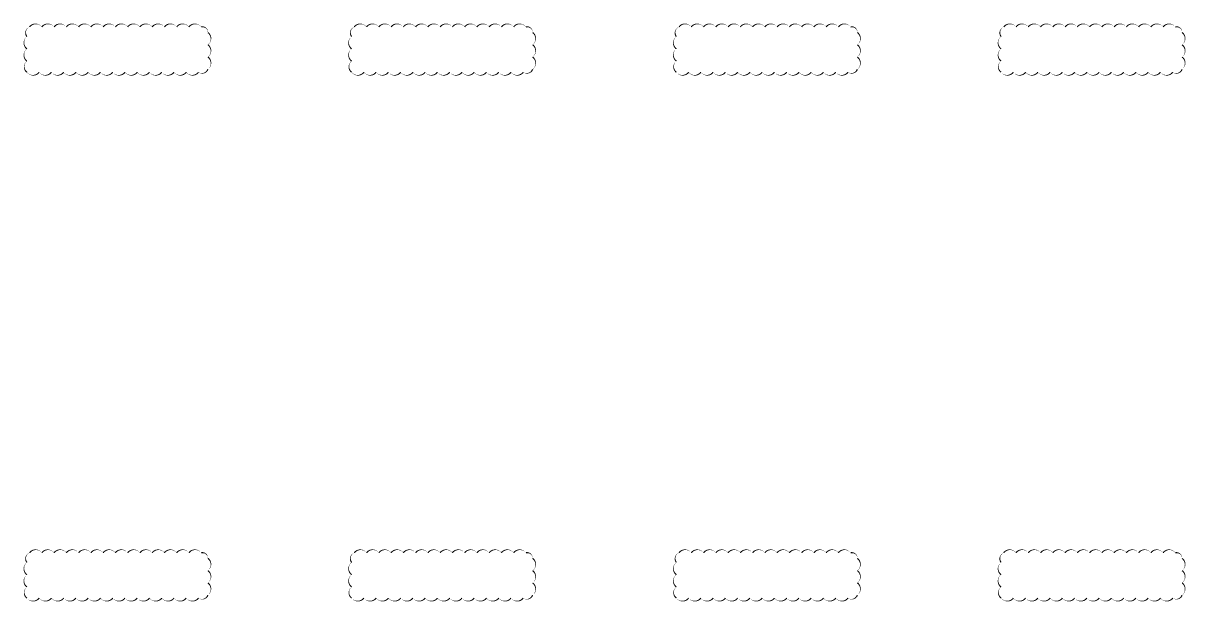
# Model space of a CAD drawing. Header units: millimetres. Extents: x 11948722 to 13111668, y -10771712 to -10232988.
# Drawn here: x 12326483 to 12485788, y -10312218 to -10232988 of the extents above; entities that cross this region are included whole.
import ezdxf

# ---------------------------------------------------------------- set-up
doc = ezdxf.new("R2010")
doc.units = ezdxf.units.MM
doc.header["$LTSCALE"] = 150
doc.header["$MEASUREMENT"] = 0
doc.layers.add('CON-C', color=2, linetype='CONTINUOUS')

msp = doc.modelspace()

# ---------------------------------------------------------------- linework, layer by layer
at = {"layer": 'CON-C'}
for points in [[(12326987.3, -10239691.2, 0, 168, 0.5), (12328667.1, -10239691.2, 0, 168, 0.5), (12330346.9, -10239691.2, 0, 168, 0.5), (12332026.7, -10239691.2, 0, 168, 0.5), (12333706.5, -10239691.2, 0, 168, 0.5), (12335386.2, -10239691.2, 0, 168, 0.5), (12337066, -10239691.2, 0, 168, 0.5), (12338745.8, -10239691.2, 0, 168, 0.5), (12340425.6, -10239691.2, 0, 168, 0.5), (12342105.4, -10239691.2, 0, 168, 0.5), (12343785.2, -10239691.2, 0, 168, 0.5), (12345465, -10239691.2, 0, 168, 0.5), (12347144.8, -10239691.2, 0, 168, 0.5), (12348824.6, -10239691.2, 0, 168, 0.5), (12350504.4, -10239691.2, 0, 168, 0.5), (12351784.2, -10239291.3, 0, 168, 0.5), (12351784.2, -10237611.5, 0, 168, 0.5), (12351784.2, -10235931.7, 0, 168, 0.5), (12351784.2, -10234251.9, 0, 168, 0.5), (12350864.3, -10233492, 0, 168, 0.5), (12349184.5, -10233492, 0, 168, 0.5), (12347504.8, -10233492, 0, 168, 0.5), (12345825, -10233492, 0, 168, 0.5), (12344145.2, -10233492, 0, 168, 0.5), (12342465.4, -10233492, 0, 168, 0.5), (12340785.6, -10233492, 0, 168, 0.5), (12339105.8, -10233492, 0, 168, 0.5), (12337426, -10233492, 0, 168, 0.5), (12335746.2, -10233492, 0, 168, 0.5), (12334066.4, -10233492, 0, 168, 0.5), (12332386.6, -10233492, 0, 168, 0.5), (12330706.8, -10233492, 0, 168, 0.5), (12329027, -10233492, 0, 168, 0.5), (12327347.2, -10233492, 0, 168, 0.5), (12326987.3, -10234811.8, 0, 168, 0.5), (12326987.3, -10236491.6, 0, 168, 0.5), (12326987.3, -10238171.4, 0, 168, 0.5)], [(12371487.3, -10239691.2, 0, 168, 0.5), (12373167.1, -10239691.2, 0, 168, 0.5), (12374846.9, -10239691.2, 0, 168, 0.5), (12376526.7, -10239691.2, 0, 168, 0.5), (12378206.5, -10239691.2, 0, 168, 0.5), (12379886.2, -10239691.2, 0, 168, 0.5), (12381566, -10239691.2, 0, 168, 0.5), (12383245.8, -10239691.2, 0, 168, 0.5), (12384925.6, -10239691.2, 0, 168, 0.5), (12386605.4, -10239691.2, 0, 168, 0.5), (12388285.2, -10239691.2, 0, 168, 0.5), (12389965, -10239691.2, 0, 168, 0.5), (12391644.8, -10239691.2, 0, 168, 0.5), (12393324.6, -10239691.2, 0, 168, 0.5), (12395004.4, -10239691.2, 0, 168, 0.5), (12396284.2, -10239291.3, 0, 168, 0.5), (12396284.2, -10237611.5, 0, 168, 0.5), (12396284.2, -10235931.7, 0, 168, 0.5), (12396284.2, -10234251.9, 0, 168, 0.5), (12395364.3, -10233492, 0, 168, 0.5), (12393684.5, -10233492, 0, 168, 0.5), (12392004.8, -10233492, 0, 168, 0.5), (12390325, -10233492, 0, 168, 0.5), (12388645.2, -10233492, 0, 168, 0.5), (12386965.4, -10233492, 0, 168, 0.5), (12385285.6, -10233492, 0, 168, 0.5), (12383605.8, -10233492, 0, 168, 0.5), (12381926, -10233492, 0, 168, 0.5), (12380246.2, -10233492, 0, 168, 0.5), (12378566.4, -10233492, 0, 168, 0.5), (12376886.6, -10233492, 0, 168, 0.5), (12375206.8, -10233492, 0, 168, 0.5), (12373527, -10233492, 0, 168, 0.5), (12371847.2, -10233492, 0, 168, 0.5), (12371487.3, -10234811.8, 0, 168, 0.5), (12371487.3, -10236491.6, 0, 168, 0.5), (12371487.3, -10238171.4, 0, 168, 0.5)], [(12415987.3, -10239691.2, 0, 168, 0.5), (12417667.1, -10239691.2, 0, 168, 0.5), (12419346.9, -10239691.2, 0, 168, 0.5), (12421026.7, -10239691.2, 0, 168, 0.5), (12422706.5, -10239691.2, 0, 168, 0.5), (12424386.2, -10239691.2, 0, 168, 0.5), (12426066, -10239691.2, 0, 168, 0.5), (12427745.8, -10239691.2, 0, 168, 0.5), (12429425.6, -10239691.2, 0, 168, 0.5), (12431105.4, -10239691.2, 0, 168, 0.5), (12432785.2, -10239691.2, 0, 168, 0.5), (12434465, -10239691.2, 0, 168, 0.5), (12436144.8, -10239691.2, 0, 168, 0.5), (12437824.6, -10239691.2, 0, 168, 0.5), (12439504.4, -10239691.2, 0, 168, 0.5), (12440784.2, -10239291.3, 0, 168, 0.5), (12440784.2, -10237611.5, 0, 168, 0.5), (12440784.2, -10235931.7, 0, 168, 0.5), (12440784.2, -10234251.9, 0, 168, 0.5), (12439864.3, -10233492, 0, 168, 0.5), (12438184.5, -10233492, 0, 168, 0.5), (12436504.8, -10233492, 0, 168, 0.5), (12434825, -10233492, 0, 168, 0.5), (12433145.2, -10233492, 0, 168, 0.5), (12431465.4, -10233492, 0, 168, 0.5), (12429785.6, -10233492, 0, 168, 0.5), (12428105.8, -10233492, 0, 168, 0.5), (12426426, -10233492, 0, 168, 0.5), (12424746.2, -10233492, 0, 168, 0.5), (12423066.4, -10233492, 0, 168, 0.5), (12421386.6, -10233492, 0, 168, 0.5), (12419706.8, -10233492, 0, 168, 0.5), (12418027, -10233492, 0, 168, 0.5), (12416347.2, -10233492, 0, 168, 0.5), (12415987.3, -10234811.8, 0, 168, 0.5), (12415987.3, -10236491.6, 0, 168, 0.5), (12415987.3, -10238171.4, 0, 168, 0.5)], [(12460487.3, -10239691.2, 0, 168, 0.5), (12462167.1, -10239691.2, 0, 168, 0.5), (12463846.9, -10239691.2, 0, 168, 0.5), (12465526.7, -10239691.2, 0, 168, 0.5), (12467206.5, -10239691.2, 0, 168, 0.5), (12468886.2, -10239691.2, 0, 168, 0.5), (12470566, -10239691.2, 0, 168, 0.5), (12472245.8, -10239691.2, 0, 168, 0.5), (12473925.6, -10239691.2, 0, 168, 0.5), (12475605.4, -10239691.2, 0, 168, 0.5), (12477285.2, -10239691.2, 0, 168, 0.5), (12478965, -10239691.2, 0, 168, 0.5), (12480644.8, -10239691.2, 0, 168, 0.5), (12482324.6, -10239691.2, 0, 168, 0.5), (12484004.4, -10239691.2, 0, 168, 0.5), (12485284.2, -10239291.3, 0, 168, 0.5), (12485284.2, -10237611.5, 0, 168, 0.5), (12485284.2, -10235931.7, 0, 168, 0.5), (12485284.2, -10234251.9, 0, 168, 0.5), (12484364.3, -10233492, 0, 168, 0.5), (12482684.5, -10233492, 0, 168, 0.5), (12481004.8, -10233492, 0, 168, 0.5), (12479325, -10233492, 0, 168, 0.5), (12477645.2, -10233492, 0, 168, 0.5), (12475965.4, -10233492, 0, 168, 0.5), (12474285.6, -10233492, 0, 168, 0.5), (12472605.8, -10233492, 0, 168, 0.5), (12470926, -10233492, 0, 168, 0.5), (12469246.2, -10233492, 0, 168, 0.5), (12467566.4, -10233492, 0, 168, 0.5), (12465886.6, -10233492, 0, 168, 0.5), (12464206.8, -10233492, 0, 168, 0.5), (12462527, -10233492, 0, 168, 0.5), (12460847.2, -10233492, 0, 168, 0.5), (12460487.3, -10234811.8, 0, 168, 0.5), (12460487.3, -10236491.6, 0, 168, 0.5), (12460487.3, -10238171.4, 0, 168, 0.5)], [(12326987.3, -10311714.3, 0, 168, 0.5), (12328667.1, -10311714.3, 0, 168, 0.5), (12330346.9, -10311714.3, 0, 168, 0.5), (12332026.7, -10311714.3, 0, 168, 0.5), (12333706.5, -10311714.3, 0, 168, 0.5), (12335386.2, -10311714.3, 0, 168, 0.5), (12337066, -10311714.3, 0, 168, 0.5), (12338745.8, -10311714.3, 0, 168, 0.5), (12340425.6, -10311714.3, 0, 168, 0.5), (12342105.4, -10311714.3, 0, 168, 0.5), (12343785.2, -10311714.3, 0, 168, 0.5), (12345465, -10311714.3, 0, 168, 0.5), (12347144.8, -10311714.3, 0, 168, 0.5), (12348824.6, -10311714.3, 0, 168, 0.5), (12350504.4, -10311714.3, 0, 168, 0.5), (12351784.2, -10311314.3, 0, 168, 0.5), (12351784.2, -10309634.5, 0, 168, 0.5), (12351784.2, -10307954.7, 0, 168, 0.5), (12351784.2, -10306275, 0, 168, 0.5), (12350864.3, -10305515.1, 0, 168, 0.5), (12349184.5, -10305515.1, 0, 168, 0.5), (12347504.8, -10305515.1, 0, 168, 0.5), (12345825, -10305515.1, 0, 168, 0.5), (12344145.2, -10305515.1, 0, 168, 0.5), (12342465.4, -10305515.1, 0, 168, 0.5), (12340785.6, -10305515.1, 0, 168, 0.5), (12339105.8, -10305515.1, 0, 168, 0.5), (12337426, -10305515.1, 0, 168, 0.5), (12335746.2, -10305515.1, 0, 168, 0.5), (12334066.4, -10305515.1, 0, 168, 0.5), (12332386.6, -10305515.1, 0, 168, 0.5), (12330706.8, -10305515.1, 0, 168, 0.5), (12329027, -10305515.1, 0, 168, 0.5), (12327347.2, -10305515.1, 0, 168, 0.5), (12326987.3, -10306834.9, 0, 168, 0.5), (12326987.3, -10308514.7, 0, 168, 0.5), (12326987.3, -10310194.5, 0, 168, 0.5)], [(12371487.3, -10311714.3, 0, 168, 0.5), (12373167.1, -10311714.3, 0, 168, 0.5), (12374846.9, -10311714.3, 0, 168, 0.5), (12376526.7, -10311714.3, 0, 168, 0.5), (12378206.5, -10311714.3, 0, 168, 0.5), (12379886.2, -10311714.3, 0, 168, 0.5), (12381566, -10311714.3, 0, 168, 0.5), (12383245.8, -10311714.3, 0, 168, 0.5), (12384925.6, -10311714.3, 0, 168, 0.5), (12386605.4, -10311714.3, 0, 168, 0.5), (12388285.2, -10311714.3, 0, 168, 0.5), (12389965, -10311714.3, 0, 168, 0.5), (12391644.8, -10311714.3, 0, 168, 0.5), (12393324.6, -10311714.3, 0, 168, 0.5), (12395004.4, -10311714.3, 0, 168, 0.5), (12396284.2, -10311314.3, 0, 168, 0.5), (12396284.2, -10309634.5, 0, 168, 0.5), (12396284.2, -10307954.7, 0, 168, 0.5), (12396284.2, -10306275, 0, 168, 0.5), (12395364.3, -10305515.1, 0, 168, 0.5), (12393684.5, -10305515.1, 0, 168, 0.5), (12392004.8, -10305515.1, 0, 168, 0.5), (12390325, -10305515.1, 0, 168, 0.5), (12388645.2, -10305515.1, 0, 168, 0.5), (12386965.4, -10305515.1, 0, 168, 0.5), (12385285.6, -10305515.1, 0, 168, 0.5), (12383605.8, -10305515.1, 0, 168, 0.5), (12381926, -10305515.1, 0, 168, 0.5), (12380246.2, -10305515.1, 0, 168, 0.5), (12378566.4, -10305515.1, 0, 168, 0.5), (12376886.6, -10305515.1, 0, 168, 0.5), (12375206.8, -10305515.1, 0, 168, 0.5), (12373527, -10305515.1, 0, 168, 0.5), (12371847.2, -10305515.1, 0, 168, 0.5), (12371487.3, -10306834.9, 0, 168, 0.5), (12371487.3, -10308514.7, 0, 168, 0.5), (12371487.3, -10310194.5, 0, 168, 0.5)], [(12415987.3, -10311714.3, 0, 168, 0.5), (12417667.1, -10311714.3, 0, 168, 0.5), (12419346.9, -10311714.3, 0, 168, 0.5), (12421026.7, -10311714.3, 0, 168, 0.5), (12422706.5, -10311714.3, 0, 168, 0.5), (12424386.2, -10311714.3, 0, 168, 0.5), (12426066, -10311714.3, 0, 168, 0.5), (12427745.8, -10311714.3, 0, 168, 0.5), (12429425.6, -10311714.3, 0, 168, 0.5), (12431105.4, -10311714.3, 0, 168, 0.5), (12432785.2, -10311714.3, 0, 168, 0.5), (12434465, -10311714.3, 0, 168, 0.5), (12436144.8, -10311714.3, 0, 168, 0.5), (12437824.6, -10311714.3, 0, 168, 0.5), (12439504.4, -10311714.3, 0, 168, 0.5), (12440784.2, -10311314.3, 0, 168, 0.5), (12440784.2, -10309634.5, 0, 168, 0.5), (12440784.2, -10307954.7, 0, 168, 0.5), (12440784.2, -10306275, 0, 168, 0.5), (12439864.3, -10305515.1, 0, 168, 0.5), (12438184.5, -10305515.1, 0, 168, 0.5), (12436504.8, -10305515.1, 0, 168, 0.5), (12434825, -10305515.1, 0, 168, 0.5), (12433145.2, -10305515.1, 0, 168, 0.5), (12431465.4, -10305515.1, 0, 168, 0.5), (12429785.6, -10305515.1, 0, 168, 0.5), (12428105.8, -10305515.1, 0, 168, 0.5), (12426426, -10305515.1, 0, 168, 0.5), (12424746.2, -10305515.1, 0, 168, 0.5), (12423066.4, -10305515.1, 0, 168, 0.5), (12421386.6, -10305515.1, 0, 168, 0.5), (12419706.8, -10305515.1, 0, 168, 0.5), (12418027, -10305515.1, 0, 168, 0.5), (12416347.2, -10305515.1, 0, 168, 0.5), (12415987.3, -10306834.9, 0, 168, 0.5), (12415987.3, -10308514.7, 0, 168, 0.5), (12415987.3, -10310194.5, 0, 168, 0.5)], [(12460487.3, -10311714.3, 0, 168, 0.5), (12462167.1, -10311714.3, 0, 168, 0.5), (12463846.9, -10311714.3, 0, 168, 0.5), (12465526.7, -10311714.3, 0, 168, 0.5), (12467206.5, -10311714.3, 0, 168, 0.5), (12468886.2, -10311714.3, 0, 168, 0.5), (12470566, -10311714.3, 0, 168, 0.5), (12472245.8, -10311714.3, 0, 168, 0.5), (12473925.6, -10311714.3, 0, 168, 0.5), (12475605.4, -10311714.3, 0, 168, 0.5), (12477285.2, -10311714.3, 0, 168, 0.5), (12478965, -10311714.3, 0, 168, 0.5), (12480644.8, -10311714.3, 0, 168, 0.5), (12482324.6, -10311714.3, 0, 168, 0.5), (12484004.4, -10311714.3, 0, 168, 0.5), (12485284.2, -10311314.3, 0, 168, 0.5), (12485284.2, -10309634.5, 0, 168, 0.5), (12485284.2, -10307954.7, 0, 168, 0.5), (12485284.2, -10306275, 0, 168, 0.5), (12484364.3, -10305515.1, 0, 168, 0.5), (12482684.5, -10305515.1, 0, 168, 0.5), (12481004.8, -10305515.1, 0, 168, 0.5), (12479325, -10305515.1, 0, 168, 0.5), (12477645.2, -10305515.1, 0, 168, 0.5), (12475965.4, -10305515.1, 0, 168, 0.5), (12474285.6, -10305515.1, 0, 168, 0.5), (12472605.8, -10305515.1, 0, 168, 0.5), (12470926, -10305515.1, 0, 168, 0.5), (12469246.2, -10305515.1, 0, 168, 0.5), (12467566.4, -10305515.1, 0, 168, 0.5), (12465886.6, -10305515.1, 0, 168, 0.5), (12464206.8, -10305515.1, 0, 168, 0.5), (12462527, -10305515.1, 0, 168, 0.5), (12460847.2, -10305515.1, 0, 168, 0.5), (12460487.3, -10306834.9, 0, 168, 0.5), (12460487.3, -10308514.7, 0, 168, 0.5), (12460487.3, -10310194.5, 0, 168, 0.5)]]:
    msp.add_lwpolyline(points, format="xyseb", close=True, dxfattribs=at)

doc.saveas('drawing.dxf')
